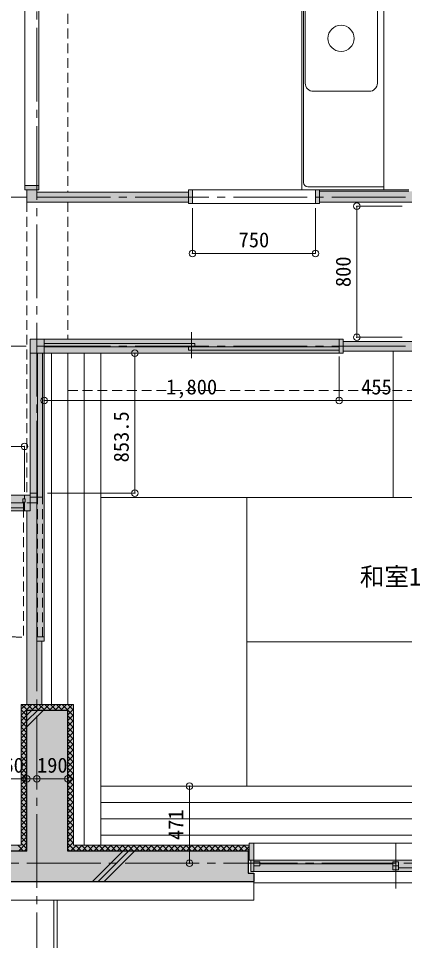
# Model space of a CAD drawing. Units: millimetres at full size, sheet at 1:50. Extents: x -9674 to 9699, y -6794 to 6791.
# Drawn here: x -3144 to -789, y -3380 to 2249 of the extents above; entities that cross this region are included whole.
import ezdxf
from ezdxf.enums import TextEntityAlignment as Align

# ---------------------------------------------------------------- set-up
doc = ezdxf.new("R2010")
doc.units = ezdxf.units.MM
doc.header["$LTSCALE"] = 50
doc.header["$PDMODE"] = 32
doc.header["$PDSIZE"] = 40
doc.linetypes.add('CHAIN2', pattern=[12, 9, -1, 1, -1])
doc.linetypes.add('DASHED1', pattern=[1.8, 1.2, -0.6])
for name, color, linetype, lineweight in [('1-0_芯', 7, 'CHAIN2', 9), ('1-1_躯体', 2, 'Continuous', 25), ('1-2_間仕切', 3, 'Continuous', 18), ('1-3_建具', 3, 'Continuous', 18), ('1-4_仕上げ', 4, 'Continuous', 9), ('1-5_設備', 7, 'Continuous', 9), ('1-6_ﾊﾞﾙｺﾆｰ・階段', 7, 'Continuous', 9), ('1-8_ハッチ', 4, 'Continuous', 9), ('1-A_文字', 7, 'Continuous', 9), ('1-B_寸法', 7, 'Continuous', 9), ('1-C_梁', 7, 'DASHED1', 9)]:
    doc.layers.add(name, color=color, linetype=linetype, lineweight=lineweight)
for name, color, linetype in [('4-0', 1, 'Continuous'), ('4-1', 2, 'Continuous'), ('4-2', 4, 'Continuous'), ('4-F', 4, 'Continuous')]:
    doc.layers.add(name, color=color, linetype=linetype)
doc.styles.add('ＭＳ ゴシック', font='')
doc.styles.get('ＭＳ ゴシック').set_extended_font_data('MS Gothic')

msp = doc.modelspace()

# ---------------------------------------------------------------- linework, layer by layer
at = {"layer": '1-0_芯'}
for p, q in [((-3032.5, -3658.14), (-3032.5, 5061.86)), ((-3032.5, 1157.86), (2217.5, 1157.86)), ((-3032.5, 247.86), (2687.5, 247.86)), ((-8492.5, -708.14), (-3032.5, -708.14)), ((-8492.5, -2908.14), (8517.5, -2908.14))]:
    msp.add_line(p, q, dxfattribs=at)
at = {"layer": '1-1_躯体'}
for p, q in [((-3092.5, -1973.14), (-2842.5, -1973.14)), ((-3092.5, -2833.14), (-3092.5, -1973.14)), ((-2842.5, -2833.14), (-2842.5, -1973.14)), ((-3092.5, -2833.14), (-6692.5, -2833.14)), ((-1742.5, -2833.14), (-2842.5, -2833.14)), ((-6242.5, -3018.14), (-1707.5, -3018.14))]:
    msp.add_line(p, q, dxfattribs=at)
msp.add_lwpolyline([(-1742.5, -2833.14), (-1742.5, -2968.14), (-1707.5, -2968.14), (-1707.5, -3018.14)], dxfattribs=at)
at = {"layer": '1-2_間仕切'}
for p, q in [((-3032.5, 1187.86), (-2107.5, 1187.86)), ((-1307.5, 1194.86), (-762.5, 1194.86)), ((-1307.5, 1127.86), (607.5, 1127.86)), ((-3072.5, 205.36), (-3072.5, 290.36)), ((-3072.5, 290.36), (-2987.5, 290.36)), ((-2987.5, 205.36), (-2987.5, 290.36)), ((-1187.5, 290.36), (-1162.5, 290.36)), ((-1162.5, 277.86), (177.5, 277.86)), ((-1162.5, 217.86), (-547.5, 217.86)), ((-3072.5, -755.64), (-3072.5, -673.14)), ((-3032.5, -673.14), (-3032.5, -1526.64)), ((-3092.5, -1938.14), (-3092.5, -755.64)), ((-3002.5, -1938.14), (-3002.5, -1551.64))]:
    msp.add_line(p, q, dxfattribs=at)
msp.add_lwpolyline([(-3092.5, 1203.86), (-3092.5, 1127.86), (-2107.5, 1127.86)], dxfattribs=at)
at = {"layer": '1-3_建具', "color": 7, "lineweight": 9}
for p, q in [((-3105, 1228.86), (-3105, 3141.86)), ((-3020, 3141.86), (-3020, 1228.86)), ((-2082.5, 1203.86), (-1332.5, 1203.86)), ((-1332.5, 1118.86), (-2082.5, 1118.86)), ((-2987.5, 290.36), (-1187.5, 290.36)), ((-2087.5, 334.52), (-2087.5, 174.52)), ((-3072.5, -648.14), (-3072.5, 205.36)), ((-3027.5, -673.14), (-3027.5, 205.36)), ((-2997.5, -673.14), (-2997.5, 205.36)), ((-2987.5, -1526.64), (-2987.5, 205.36)), ((-2987.5, 205.36), (-1187.5, 205.36)), ((-3907.5, -660.64), (-3107.5, -660.64)), ((-3032.5, -648.14), (-3072.5, -648.14)), ((-3072.5, -673.14), (-3072.5, -648.14)), ((-3032.5, -673.14), (-3072.5, -673.14)), ((-3032.5, -648.14), (-3032.5, -673.14)), ((-2997.5, -673.14), (-3027.5, -673.14)), ((-3107.5, -755.64), (-3907.5, -755.64)), ((22.5, -2786.14), (-1707.5, -2786.14)), ((-842.5, -3061.62), (-842.5, -2784.67)), ((-1692.5, -2888.14), (-1727.5, -2888.14)), ((-1727.5, -2958.14), (-1727.5, -2888.14)), ((-1707.5, -2888.14), (-1707.5, -2958.14)), ((-1692.5, -2888.14), (7.5, -2888.14)), ((-1727.5, -2958.14), (-1692.5, -2958.14)), ((-1692.5, -2958.14), (7.5, -2958.14)), ((22.5, -3028.14), (-1707.5, -3028.14))]:
    msp.add_line(p, q, dxfattribs=at)
at = {"layer": '1-3_建具'}
for p, q in [((-3105, 1203.86), (-3105, 1228.86)), ((-3105, 1228.86), (-3020, 1228.86)), ((-3105, 1203.86), (-3020, 1203.86)), ((-3020, 1203.86), (-3020, 1228.86)), ((-2107.5, 1203.86), (-2082.5, 1203.86)), ((-2107.5, 1118.86), (-2107.5, 1203.86)), ((-2082.5, 1118.86), (-2082.5, 1203.86)), ((-1307.5, 1118.86), (-1307.5, 1203.86)), ((-2107.5, 1118.86), (-2082.5, 1118.86)), ((-1332.5, 1118.86), (-1307.5, 1118.86)), ((-1187.5, 205.36), (-1187.5, 290.36)), ((-1162.5, 205.36), (-1162.5, 290.36)), ((-2067.5, 264.52), (-2987.5, 264.52)), ((-2987.5, 244.52), (-2067.5, 244.52)), ((-2107.5, 224.52), (-2107.5, 244.52)), ((-2107.5, 244.52), (-1187.5, 244.52)), ((-2067.5, 244.52), (-2067.5, 264.52)), ((-3072.5, 205.36), (-2987.5, 205.36)), ((-1187.5, 224.52), (-2107.5, 224.52)), ((-1162.5, 205.36), (-1187.5, 205.36)), ((-3072.5, -660.64), (-3107.5, -660.64)), ((-3107.5, -683.14), (-3107.5, -660.64)), ((-3902.5, -708.14), (-3112.5, -708.14)), ((-3117.5, -683.14), (-3102.5, -683.14)), ((-3117.5, -703.14), (-3117.5, -683.14)), ((-3102.5, -703.14), (-3117.5, -703.14)), ((-3112.5, -708.14), (-3112.5, -738.14)), ((-3107.5, -703.14), (-3107.5, -755.64)), ((-3102.5, -683.14), (-3102.5, -703.14)), ((-3112.5, -738.14), (-3902.5, -738.14)), ((-3072.5, -755.64), (-3107.5, -755.64)), ((-3032.5, -1526.64), (-3032.5, -1551.64)), ((-2987.5, -1526.64), (-3032.5, -1526.64)), ((-2987.5, -1551.64), (-3032.5, -1551.64)), ((-2987.5, -1526.64), (-2987.5, -1551.64)), ((-1737.5, -2786.14), (-1737.5, -2888.14)), ((-1737.5, -2786.14), (-1707.5, -2786.14)), ((-1707.5, -2786.14), (-1707.5, -2888.14)), ((-1737.5, -2888.14), (-1707.5, -2888.14)), ((-1672.5, -2899.14), (-1707.5, -2899.14)), ((-1672.5, -2923.14), (-1707.5, -2923.14)), ((-1672.5, -2923.14), (-1672.5, -2899.14)), ((-1672.5, -2911.14), (-860, -2911.14)), ((-825, -2923.14), (-860, -2923.14)), ((-825, -2899.14), (-825, -2947.14)), ((-825, -2947.14), (-860, -2947.14)), ((-825, -2935.14), (-12.5, -2935.14))]:
    msp.add_line(p, q, dxfattribs=at)
at = {"layer": '1-3_建具', "color": 7, "linetype": 'DASHED1', "lineweight": 9}
for p, q in [((-3027.5, -1526.64), (-3027.5, -673.14)), ((-2997.5, -1526.64), (-2997.5, -673.14)), ((-3112.5, -738.14), (-3112.5, -1528.14))]:
    msp.add_line(p, q, dxfattribs=at)
at = {"layer": '1-3_建具'}
for points in [[(-1332.5, 1118.86), (-1332.5, 1203.86), (-1307.5, 1203.86)], [(-825, -2899.14), (-860, -2899.14), (-860, -2947.14)]]:
    msp.add_lwpolyline(points, dxfattribs=at)
at = {"layer": '1-3_建具', "color": 7, "linetype": 'DASHED1', "lineweight": 9}
msp.add_arc((-3112.5, -738.14), 790, 180, 270, dxfattribs=at)
at = {"layer": '1-4_仕上げ'}
for p, q in [((-2942.5, -1938.14), (-2942.5, 205.36)), ((-2842.5, -1938.14), (-2842.5, 205.36)), ((-2742.5, -2798.14), (-2742.5, 205.36)), ((-2642.5, -2798.14), (-2642.5, 205.36)), ((-857.5, -675.48), (-857.5, 217.86)), ((-2642.5, -675.48), (912.5, -675.48)), ((-1750, -2437.14), (-1750, -675.48)), ((-1750, -1556.31), (35, -1556.31)), ((-2642.5, -2437.14), (912.5, -2437.14)), ((-2642.5, -2537.14), (927.5, -2537.14)), ((-2642.5, -2637.14), (927.5, -2637.14)), ((-2642.5, -2737.14), (927.5, -2737.14))]:
    msp.add_line(p, q, dxfattribs=at)
at = {"layer": '1-5_設備'}
for p, q in [((-1414.5, 3986.86), (-1414.5, 1211.86)), ((-914.5, 3601.86), (-914.5, 1203.86)), ((-1404.5, 2966.86), (-1404.5, 1246.86)), ((-1394.5, 1854.26), (-1394.5, 2354.26)), ((-954.5, 2354.26), (-954.5, 1854.26)), ((-1414.5, 1899.36), (-1414.5, 1203.86)), ((-1004.5, 1804.26), (-1344.5, 1804.26)), ((-1379.5, 1221.86), (-914.5, 1221.86)), ((-1307.5, 1203.86), (-762.5, 1203.86))]:
    msp.add_line(p, q, dxfattribs=at)
msp.add_circle((-1176.13, 2127.63), 80, dxfattribs=at)
for centre, radius, start, end in [((-1344.5, 1854.26), 50, 180, 270), ((-1004.5, 1854.26), 50, 270, 0), ((-1379.5, 1246.86), 25, 180, 270)]:
    msp.add_arc(centre, radius, start, end, dxfattribs=at)
at = {"layer": '1-6_ﾊﾞﾙｺﾆｰ・階段'}
for p, q in [((-1707.5, -3018.14), (-1707.5, -3133.14)), ((-6242.5, -3133.14), (-1707.5, -3133.14)), ((-2928.5, -3133.14), (-2928.5, -5703.77)), ((-2908.5, -3133.14), (-2908.5, -5703.77))]:
    msp.add_line(p, q, dxfattribs=at)
at = {"layer": '1-8_ハッチ'}
for p, q in [((-3127.5, -2798.14), (-3127.5, -1938.14)), ((-3127.5, -1938.14), (-2807.5, -1938.14)), ((-3127.5, -2003.42), (-3062.22, -1938.14)), ((-3127.5, -1968.07), (-3097.58, -1938.14)), ((-3124.96, -1938.14), (-3089.96, -1973.14)), ((-3089.61, -1938.14), (-3054.61, -1973.14)), ((-3061.87, -1973.14), (-3026.87, -1938.14)), ((-3054.25, -1938.14), (-3019.25, -1973.14)), ((-3026.51, -1973.14), (-2991.51, -1938.14)), ((-3018.9, -1938.14), (-2983.9, -1973.14)), ((-2991.16, -1973.14), (-2956.16, -1938.14)), ((-2983.54, -1938.14), (-2948.54, -1973.14)), ((-2955.8, -1973.14), (-2920.8, -1938.14)), ((-2948.19, -1938.14), (-2913.19, -1973.14)), ((-2920.44, -1973.14), (-2885.44, -1938.14)), ((-2912.83, -1938.14), (-2877.83, -1973.14)), ((-2885.09, -1973.14), (-2850.09, -1938.14)), ((-2877.48, -1938.14), (-2807.5, -2008.12)), ((-2849.73, -1973.14), (-2814.73, -1938.14)), ((-2842.5, -2001.27), (-2807.5, -1966.27)), ((-2842.12, -1938.14), (-2807.5, -1972.76)), ((-2807.5, -2798.14), (-2807.5, -1938.14)), ((-3127.5, -1970.96), (-3092.5, -2005.96)), ((-3127.5, -2038.78), (-3092.5, -2003.78)), ((-3127.5, -2006.32), (-3092.5, -2041.32)), ((-3092.5, -2074.49), (-2991.16, -1973.14)), ((-3092.5, -2039.13), (-3026.51, -1973.14)), ((-3092.5, -2003.78), (-3061.87, -1973.14)), ((-2842.5, -2036.62), (-2807.5, -2001.62)), ((-2842.5, -2008.48), (-2807.5, -2043.48)), ((-3127.5, -2074.13), (-3092.5, -2039.13)), ((-3127.5, -2041.67), (-3092.5, -2076.67)), ((-3127.5, -2109.49), (-3092.5, -2074.49)), ((-3127.5, -2077.03), (-3092.5, -2112.03)), ((-2842.5, -2071.98), (-2807.5, -2036.98)), ((-2842.5, -2043.83), (-2807.5, -2078.83)), ((-2842.5, -2107.33), (-2807.5, -2072.33)), ((-2842.5, -2079.19), (-2807.5, -2114.19)), ((-3127.5, -2144.84), (-3092.5, -2109.84)), ((-3127.5, -2112.38), (-3092.5, -2147.38)), ((-2842.5, -2142.69), (-2807.5, -2107.69)), ((-2842.5, -2114.54), (-2807.5, -2149.54)), ((-3127.5, -2180.2), (-3092.5, -2145.2)), ((-3127.5, -2147.74), (-3092.5, -2182.74)), ((-3127.5, -2215.56), (-3092.5, -2180.56)), ((-3127.5, -2183.09), (-3092.5, -2218.09)), ((-2842.5, -2178.04), (-2807.5, -2143.04)), ((-2842.5, -2149.9), (-2807.5, -2184.9)), ((-2842.5, -2213.4), (-2807.5, -2178.4)), ((-2842.5, -2185.25), (-2807.5, -2220.25)), ((-3127.5, -2250.91), (-3092.5, -2215.91)), ((-3127.5, -2218.45), (-3092.5, -2253.45)), ((-3127.5, -2286.27), (-3092.5, -2251.27)), ((-2842.5, -2248.75), (-2807.5, -2213.75)), ((-2842.5, -2220.61), (-2807.5, -2255.61)), ((-2842.5, -2284.11), (-2807.5, -2249.11)), ((-3127.5, -2253.81), (-3092.5, -2288.81)), ((-3127.5, -2321.62), (-3092.5, -2286.62)), ((-3127.5, -2289.16), (-3092.5, -2324.16)), ((-2842.5, -2255.96), (-2807.5, -2290.96)), ((-2842.5, -2319.46), (-2807.5, -2284.46)), ((-2842.5, -2291.32), (-2807.5, -2326.32)), ((-3127.5, -2356.98), (-3092.5, -2321.98)), ((-3127.5, -2324.52), (-3092.5, -2359.52)), ((-3127.5, -2392.33), (-3092.5, -2357.33)), ((-3127.5, -2359.87), (-3092.5, -2394.87)), ((-2842.5, -2354.82), (-2807.5, -2319.82)), ((-2842.5, -2326.67), (-2807.5, -2361.67)), ((-2842.5, -2390.17), (-2807.5, -2355.17)), ((-2842.5, -2362.03), (-2807.5, -2397.03)), ((-3127.5, -2427.69), (-3092.5, -2392.69)), ((-3127.5, -2395.23), (-3092.5, -2430.23)), ((-2842.5, -2425.53), (-2807.5, -2390.53)), ((-2842.5, -2397.38), (-2807.5, -2432.38)), ((-3127.5, -2463.04), (-3092.5, -2428.04)), ((-3127.5, -2430.58), (-3092.5, -2465.58)), ((-3127.5, -2498.4), (-3092.5, -2463.4)), ((-3127.5, -2465.94), (-3092.5, -2500.94)), ((-2842.5, -2460.89), (-2807.5, -2425.89)), ((-2842.5, -2432.74), (-2807.5, -2467.74)), ((-2842.5, -2496.24), (-2807.5, -2461.24)), ((-2842.5, -2468.09), (-2807.5, -2503.09)), ((-3127.5, -2533.75), (-3092.5, -2498.75)), ((-3127.5, -2501.29), (-3092.5, -2536.29)), ((-2842.5, -2531.6), (-2807.5, -2496.6)), ((-2842.5, -2503.45), (-2807.5, -2538.45)), ((-2842.5, -2566.95), (-2807.5, -2531.95)), ((-3127.5, -2569.11), (-3092.5, -2534.11)), ((-3127.5, -2536.65), (-3092.5, -2571.65)), ((-3127.5, -2604.46), (-3092.5, -2569.46)), ((-3127.5, -2572), (-3092.5, -2607)), ((-2842.5, -2538.81), (-2807.5, -2573.81)), ((-2842.5, -2602.31), (-2807.5, -2567.31)), ((-2842.5, -2574.16), (-2807.5, -2609.16)), ((-3127.5, -2639.82), (-3092.5, -2604.82)), ((-3127.5, -2607.36), (-3092.5, -2642.36)), ((-3127.5, -2675.17), (-3092.5, -2640.17)), ((-3127.5, -2642.71), (-3092.5, -2677.71)), ((-2842.5, -2637.66), (-2807.5, -2602.66)), ((-2842.5, -2609.52), (-2807.5, -2644.52)), ((-2842.5, -2673.02), (-2807.5, -2638.02)), ((-2842.5, -2644.87), (-2807.5, -2679.87)), ((-3127.5, -2710.53), (-3092.5, -2675.53)), ((-3127.5, -2678.07), (-3092.5, -2713.07)), ((-2842.5, -2708.37), (-2807.5, -2673.37)), ((-2842.5, -2680.23), (-2807.5, -2715.23)), ((-3127.5, -2745.89), (-3092.5, -2710.89)), ((-3127.5, -2713.42), (-3092.5, -2748.42)), ((-3127.5, -2781.24), (-3092.5, -2746.24)), ((-3127.5, -2748.78), (-3092.5, -2783.78)), ((-2842.5, -2743.73), (-2807.5, -2708.73)), ((-2842.5, -2715.58), (-2807.5, -2750.58)), ((-2842.5, -2779.08), (-2807.5, -2744.08)), ((-2842.5, -2750.94), (-2807.5, -2785.94)), ((-3127.5, -2798.14), (-6657.5, -2798.14)), ((-3148.85, -2798.14), (-3113.85, -2833.14)), ((-3144.05, -2833.14), (-3092.5, -2781.6)), ((-3127.5, -2784.14), (-3092.5, -2819.14)), ((-2842.5, -2814.44), (-2807.5, -2779.44)), ((-2842.5, -2786.29), (-2795.65, -2833.14)), ((-2825.85, -2833.14), (-2790.85, -2798.14)), ((-1737.5, -2798.14), (-2807.5, -2798.14)), ((-2795.29, -2798.14), (-2760.29, -2833.14)), ((-2790.5, -2833.14), (-2755.5, -2798.14)), ((-2759.94, -2798.14), (-2724.94, -2833.14)), ((-2755.14, -2833.14), (-2720.14, -2798.14)), ((-2724.58, -2798.14), (-2689.58, -2833.14)), ((-2719.78, -2833.14), (-2684.78, -2798.14)), ((-2689.23, -2798.14), (-2654.23, -2833.14)), ((-2684.43, -2833.14), (-2649.43, -2798.14)), ((-2653.87, -2798.14), (-2618.87, -2833.14)), ((-2649.07, -2833.14), (-2614.07, -2798.14)), ((-2618.52, -2798.14), (-2583.52, -2833.14)), ((-2613.72, -2833.14), (-2578.72, -2798.14)), ((-2583.16, -2798.14), (-2548.16, -2833.14)), ((-2578.36, -2833.14), (-2543.36, -2798.14)), ((-2547.81, -2798.14), (-2512.81, -2833.14)), ((-2543.01, -2833.14), (-2508.01, -2798.14)), ((-2512.45, -2798.14), (-2477.45, -2833.14)), ((-2507.65, -2833.14), (-2472.65, -2798.14)), ((-2477.1, -2798.14), (-2442.1, -2833.14)), ((-2472.3, -2833.14), (-2437.3, -2798.14)), ((-2441.74, -2798.14), (-2406.74, -2833.14)), ((-2436.94, -2833.14), (-2401.94, -2798.14)), ((-2406.38, -2798.14), (-2371.38, -2833.14)), ((-2401.59, -2833.14), (-2366.59, -2798.14)), ((-2371.03, -2798.14), (-2336.03, -2833.14)), ((-2366.23, -2833.14), (-2331.23, -2798.14)), ((-2335.67, -2798.14), (-2300.67, -2833.14)), ((-2330.88, -2833.14), (-2295.88, -2798.14)), ((-2300.32, -2798.14), (-2265.32, -2833.14)), ((-2295.52, -2833.14), (-2260.52, -2798.14)), ((-2264.96, -2798.14), (-2229.96, -2833.14)), ((-2260.17, -2833.14), (-2225.17, -2798.14)), ((-2229.61, -2798.14), (-2194.61, -2833.14)), ((-2224.81, -2833.14), (-2189.81, -2798.14)), ((-2194.25, -2798.14), (-2159.25, -2833.14)), ((-2189.45, -2833.14), (-2154.45, -2798.14)), ((-2158.9, -2798.14), (-2123.9, -2833.14)), ((-2154.1, -2833.14), (-2119.1, -2798.14)), ((-2123.54, -2798.14), (-2088.54, -2833.14)), ((-2118.74, -2833.14), (-2083.74, -2798.14)), ((-2088.19, -2798.14), (-2053.19, -2833.14)), ((-2083.39, -2833.14), (-2048.39, -2798.14)), ((-2052.83, -2798.14), (-2017.83, -2833.14)), ((-2048.03, -2833.14), (-2013.03, -2798.14)), ((-2017.48, -2798.14), (-1982.48, -2833.14)), ((-2012.68, -2833.14), (-1977.68, -2798.14)), ((-1982.12, -2798.14), (-1947.12, -2833.14)), ((-1977.32, -2833.14), (-1942.32, -2798.14)), ((-1946.76, -2798.14), (-1911.76, -2833.14)), ((-1941.97, -2833.14), (-1906.97, -2798.14)), ((-1911.41, -2798.14), (-1876.41, -2833.14)), ((-1906.61, -2833.14), (-1871.61, -2798.14)), ((-1876.05, -2798.14), (-1841.05, -2833.14)), ((-1871.26, -2833.14), (-1836.26, -2798.14)), ((-1840.7, -2798.14), (-1805.7, -2833.14)), ((-1835.9, -2833.14), (-1800.9, -2798.14)), ((-1805.34, -2798.14), (-1770.34, -2833.14)), ((-1800.55, -2833.14), (-1765.55, -2798.14)), ((-1769.99, -2798.14), (-1737.5, -2830.63)), ((-1765.19, -2833.14), (-1737.5, -2805.45)), ((-3108.69, -2833.14), (-3092.5, -2816.95)), ((-2842.5, -2821.65), (-2831, -2833.14)), ((-2692.65, -3018.14), (-2507.65, -2833.14)), ((-2657.3, -3018.14), (-2472.3, -2833.14)), ((-2621.94, -3018.14), (-2436.94, -2833.14))]:
    msp.add_line(p, q, dxfattribs=at)
at = {"layer": '1-B_寸法'}
for p, q in [((-3097.51, 1157.86), (-3668.81, 1157.86)), ((-1332.5, 1091.34), (-1332.5, 814.47)), ((-1080, 302.86), (-1080, 1102.86)), ((-802.51, 1102.86), (-1080, 1102.86)), ((-802.51, 302.86), (-1080, 302.86)), ((-3097.51, 247.86), (-3668.81, 247.86)), ((-2433.96, -648.14), (-2433.96, 205.36)), ((-1187.5, 185.34), (-1187.5, -83.39)), ((-1187.5, -83.39), (-2987.5, -83.39)), ((-1187.5, -83.39), (-732.5, -83.39)), ((-2967.49, -648.14), (-2433.96, -648.14)), ((-3235.99, -2392.36), (-3032.5, -2392.36)), ((-3032.5, -2392.36), (-2842.5, -2392.36)), ((-2101.36, -2908.14), (-2101.36, -2437.14))]:
    msp.add_line(p, q, dxfattribs=at)
for points in [[(-2082.5, 1091.34), (-2082.5, 814.47), (-1332.5, 814.47)], [(-3107.5, -640.63), (-3107.5, -363.14), (-3907.5, -363.14)]]:
    msp.add_lwpolyline(points, dxfattribs=at)
at = {"layer": '1-B_寸法', "color": 3}
for p in [(-1080, 1102.86), (-2082.5, 814.47), (-1332.5, 814.47), (-1080, 302.86), (-2433.96, 205.36), (-2987.5, -83.39), (-1187.5, -83.39), (-3107.5, -363.14), (-2433.96, -648.14), (-3092.5, -2392.36), (-3032.5, -2392.36), (-2842.5, -2392.36), (-2101.36, -2437.14), (-2101.36, -2908.14)]:
    msp.add_point(p, dxfattribs=at)
at = {"layer": '1-C_梁'}
for p, q in [((-2842.5, 3176.86), (-2842.5, 1187.86)), ((-3092.5, 1127.86), (-3092.5, -660.64)), ((-2842.5, 1127.86), (-2842.5, 290.36)), ((-2842.5, -22.14), (927.5, -22.14))]:
    msp.add_line(p, q, dxfattribs=at)
at = {"layer": '4-0'}
for points in [[(-3092.5, -1973.14), (-2842.5, -1973.14), (-3092.5, -2833.14), (-2842.5, -2833.14)], [(-1742.5, -2913.14), (-6692.5, -2833.14), (-6942.5, -3018.14)], [(-1742.5, -2913.14), (-3092.5, -2833.14), (-6692.5, -2833.14)], [(-1742.5, -2913.14), (-1742.5, -2833.14), (-3092.5, -2833.14)], [(-6942.5, -3018.14), (-1742.5, -2968.14), (-1742.5, -2913.14)], [(-6942.5, -3018.14), (-1707.5, -3018.14), (-1707.5, -2968.14)], [(-6942.5, -3018.14), (-1707.5, -2968.14), (-1742.5, -2968.14)]]:
    msp.add_solid(points, dxfattribs=at)
at = {"layer": '4-1'}
msp.add_solid([(-1727.5, -2888.14), (-1727.5, -2958.14), (42.5, -2888.14), (42.5, -2958.14)], dxfattribs=at)
at = {"layer": '4-2'}
for points in [[(-3105, 1203.86), (-3020, 1203.86), (-3105, 1228.86), (-3020, 1228.86)], [(-3092.5, 1127.86), (-3092.5, 1203.86), (-3032.5, 1203.86)], [(-3092.5, 1127.86), (-3032.5, 1203.86), (-3032.5, 1187.86)], [(-3092.5, 1127.86), (-3032.5, 1187.86), (-2107.5, 1187.86)], [(-3092.5, 1127.86), (-2107.5, 1187.86), (-2107.5, 1127.86)], [(-2107.5, 1118.86), (-2082.5, 1118.86), (-2107.5, 1203.86), (-2082.5, 1203.86)], [(-1307.5, 1118.86), (-1307.5, 1203.86), (-1332.5, 1118.86), (-1332.5, 1203.86)], [(607.5, 1127.86), (-1307.5, 1127.86), (-1307.5, 1194.86)], [(-1307.5, 1194.86), (-762.5, 1194.86), (-702.5, 1187.86)], [(607.5, 1127.86), (-1307.5, 1194.86), (-702.5, 1187.86)], [(-2987.5, -1551.64), (-2987.5, 290.36), (-3072.5, 290.36)], [(-2987.5, -1551.64), (-3072.5, 290.36), (-3072.5, -755.64)], [(-2987.5, 290.36), (-2987.5, 205.36), (-1162.5, 290.36), (-1162.5, 205.36)], [(-1162.5, 217.86), (-1162.5, 277.86), (177.5, 277.86)], [(177.5, 277.86), (-547.5, 217.86), (-1162.5, 217.86)], [(-3932.5, -755.64), (-3932.5, -660.64), (-3072.5, -755.64), (-3072.5, -660.64)], [(-3092.5, -755.64), (-3092.5, -1938.14), (-3002.5, -1938.14)], [(-3092.5, -755.64), (-3002.5, -1938.14), (-3002.5, -1551.64)], [(-3092.5, -755.64), (-3002.5, -1551.64), (-2987.5, -1551.64)], [(-2987.5, -1551.64), (-3072.5, -755.64), (-3092.5, -755.64)]]:
    msp.add_solid(points, dxfattribs=at)
at = {"layer": '4-F'}
for points in [[(-3092.5, -2833.14), (-3127.5, -2798.14), (-3092.5, -1973.14), (-3127.5, -1938.14)], [(-3127.5, -1938.14), (-3092.5, -1973.14), (-2807.5, -1938.14), (-2842.5, -1973.14)], [(-2807.5, -1938.14), (-2842.5, -1973.14), (-2807.5, -2798.14), (-2842.5, -2833.14)], [(-6692.5, -2833.14), (-6657.5, -2798.14), (-3092.5, -2833.14), (-3127.5, -2798.14)], [(-1737.5, -2798.14), (-1737.5, -2833.14), (-2807.5, -2798.14), (-2842.5, -2833.14)], [(-1737.5, -2786.14), (-1707.5, -2786.14), (-1737.5, -2888.14), (-1707.5, -2888.14)]]:
    msp.add_solid(points, dxfattribs=at)

# ---------------------------------------------------------------- texts
at = {"layer": '1-A_文字', "style": 'ＭＳ ゴシック'}
msp.add_text('和室1', height=110, dxfattribs=at).set_placement((-1061.54, -1245.9), align=Align.BOTTOM_LEFT)
at = {"layer": '1-B_寸法', "style": 'ＭＳ ゴシック'}
for s, p in [('750', (-1801.25, 824.47)), ('1,800', (-2243.75, -73.39)), ('455', (-1053.75, -73.39)), ('60', (-3236.21, -2382.36)), ('190', (-3031.25, -2382.36))]:
    msp.add_text(s, height=91.64, dxfattribs=at).set_placement(p, align=Align.BOTTOM_LEFT)
for s, p in [('800', (-1090, 609.11)), ('853.5', (-2443.96, -460.74)), ('471', (-2111.36, -2766.39))]:
    msp.add_text(s, height=91.64, rotation=90, dxfattribs=at).set_placement(p, align=Align.BOTTOM_LEFT)

doc.saveas('drawing.dxf')
